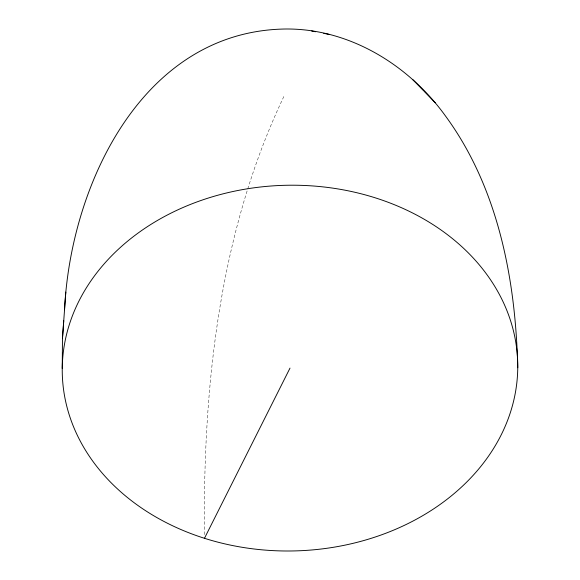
<?xml version="1.0" encoding="UTF-8"?>
<svg xmlns="http://www.w3.org/2000/svg" width="580" height="580" viewBox="0 0 580 580"><rect width="100%" height="100%" fill="white"/><g stroke="black" fill="none" stroke-linecap="round" stroke-linejoin="round"><path stroke-width="0.43" stroke-dasharray="2.9 2.17" d="M283.837 96.555C219.051 232.638 202.942 386.519 204.443 535.601"/><path stroke-width="0.87" d="M62.248 368.481L62.466 338.589L63.742 320.726M64.554 309.742C70.506 185.049 142.564 30.755 285.824 29C349.385 28.492 408.501 64.88 445.077 115.427C498.314 187.681 515.685 279.727 517.751 367.735A227.78 182.867 -1.3 0 1 174.544 526.683A227.78 182.867 -1.3 0 1 177.697 209.902A227.78 182.867 -1.3 0 1 517.751 367.735M62.466 338.589L65.808 292.095M204.472 538.298L290 368.104M323.756 33.343L329.201 34.445M311.663 30.979L315.52 31.762M412.75 79.59L423.183 90.35M423.908 91.082L435.217 102.747"/></g></svg>
